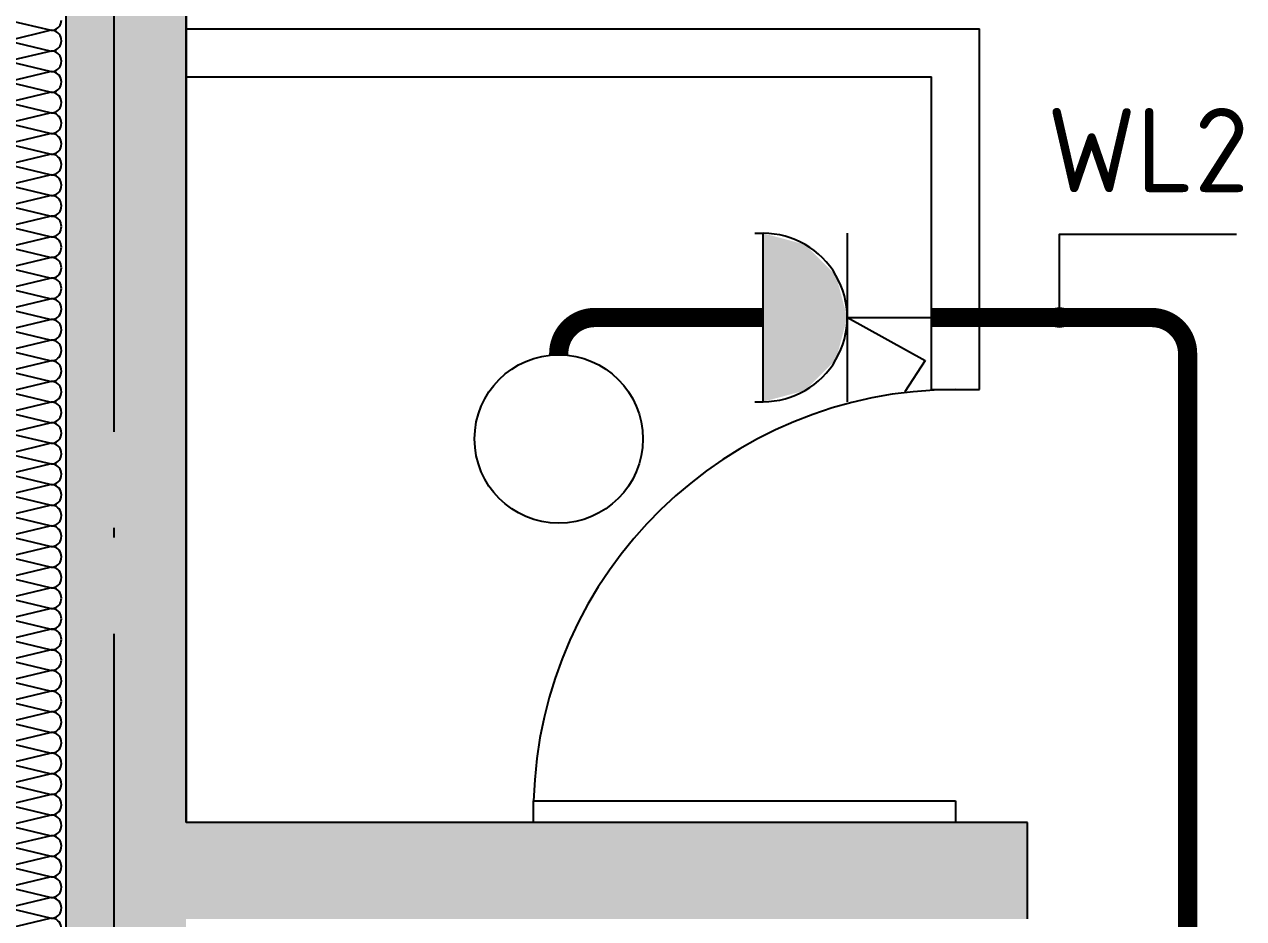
# Model space of a CAD drawing. Extents: x 1129508 to 1196731, y 2982646 to 3009272.
# Drawn here: x 1162982 to 1165518, y 2996114 to 2997972 of the extents above; entities that cross this region are included whole.
import ezdxf
from ezdxf.enums import TextEntityAlignment as Align

# ---------------------------------------------------------------- set-up
doc = ezdxf.new("R2010")
doc.units = 0
doc.header["$LTSCALE"] = 1000
doc.linetypes.add('DOTE', pattern=[2.42, 2, -0.2, 0.02, -0.2])
for name, color, linetype in [('COLUMN', 2, 'Continuous'), ('DIM-照明', 7, 'Continuous'), ('DOTE', 8, 'DOTE'), ('E-LINE', 83, 'Continuous'), ('EQUIP-插座', 3, 'Continuous'), ('EQUIP-照明', 3, 'Continuous'), ('PUB_HATCH', 8, 'Continuous'), ('WALL', 2, 'Continuous'), ('WINDOW', 4, 'Continuous'), ('WIRE-照明', 1, 'Continuous')]:
    doc.layers.add(name, color=color, linetype=linetype)
doc.styles.add('_TEL_DIM', font='SIMPLEX', dxfattribs={"width": 0.8, "height": 3.5, "bigfont": 'HZTXT'})
doc.styles.add('CADReader_TextStyle', font='tssdeng.shx', dxfattribs={"height": 0.2, "bigfont": 'gbcbig.shx'})
doc.styles.get("Standard").update_dxf_attribs({"font": 'simplex.shx', "bigfont": 'gbcbig.shx'})

# ---------------------------------------------------------------- blocks, each defined once
blk = doc.blocks.new('21325465')
at = {"layer": 'DOTE'}
blk.add_line((6303113.1, 288090.3), (6303113.1, 305116.2), dxfattribs=at)
blk = doc.blocks.new('SIPIN1-1-1')
at = {"layer": 'PUB_HATCH'}
h = blk.add_hatch(dxfattribs=at)
h.set_pattern_fill('钢筋混凝土', color=256, scale=50, style=0, pattern_type=2)
h.set_pattern_definition([(45, (0, 0), (-88.3883476, 88.3883476), []), (50, (0, 0), (358.63009, -31.376067), [37.5, -412.5]), (355, (0, 0), (-69.375667, 376.096067), [30, -330]), (100.4514, (29.9, -2.6), (289.25469, 344.71977), [31.870095, -350.571056]), (46.1842, (0, 100), (533.620524, -82.75951), [56.25, -618.75]), (96.6356, (44.47, 93.1), (467.33135, 487.05894), [47.80514, -525.8565]), (351.1842, (0, 100), (467.33097, 487.0593), [45, -495]), (21, (50, 75), (298.453526, -201.309445), [37.5, -412.5]), (326, (50, 75), (121.657666, 362.57502), [30, -330]), (71.4514, (74.87, 58.22), (420.111314, 161.26525), [31.870095, -350.571056]), (37.5, (0, 0), (6.0799277, 166.446927), [0, -326, 0, -335, 0, -331.25]), (7.5, (0, 0), (131.534769, 197.205856), [0, -191, 0, -318.5, 0, -126.25]), (-32.5, (-111.5, 0), (266.911218, -11.277436), [0, -125, 0, -390, 0, -517.5]), (-42.5, (-161.5, 0), (291.593085, 50.052491), [0, -162.5, 0, -259, 0, -367.5])])
h.paths.add_polyline_path([(-260272.7, 2626285.8), (-260472.7, 2626285.8), (-260472.7, 2623736.1), (-264072.7, 2623736.1), (-264072.7, 2627086.1), (-264272.7, 2627086.1), (-264272.7, 2625036.1), (-267022.7, 2625036.1), (-267022.7, 2628486.1), (-265272.7, 2628486.1), (-265272.7, 2628686.1), (-267022.7, 2628686.1), (-267022.7, 2630686.1), (-265272.7, 2630686.1), (-265272.7, 2630886.1), (-267022.7, 2630886.1), (-267022.7, 2633336.1), (-266572.7, 2633336.1), (-266572.7, 2633586.1), (-267272.7, 2633586.1), (-267272.7, 2624786.1), (-264322.7, 2624786.1), (-264322.7, 2623486.1), (-256422.7, 2623486.1), (-256422.7, 2624786.1), (-250722.7, 2624786.1), (-250722.7, 2623486.1), (-242822.7, 2623486.1), (-242822.7, 2624786.1), (-239872.7, 2624786.1), (-239872.7, 2633586.1), (-240572.7, 2633586.1), (-240572.7, 2633336.1), (-240122.7, 2633336.1), (-240122.7, 2630886.1), (-241872.7, 2630886.1), (-241872.7, 2630686.1), (-240122.7, 2630686.1), (-240122.7, 2628686.1), (-241872.7, 2628686.1), (-241872.7, 2628486.1), (-240122.7, 2628486.1), (-240122.7, 2625036.1), (-242872.7, 2625036.1), (-242872.7, 2627086.1), (-243072.7, 2627086.1), (-243072.7, 2623736.1), (-246672.7, 2623736.1), (-246672.7, 2626285.8), (-246872.7, 2626285.8), (-246872.7, 2623736.1), (-250472.7, 2623736.1), (-250472.7, 2627686.1), (-250672.7, 2627686.1), (-250672.7, 2625036.1), (-253472.7, 2625036.1), (-253472.7, 2628486.1), (-251672.7, 2628486.1), (-251672.7, 2628686.1), (-255472.7, 2628686.1), (-255472.7, 2628486.1), (-253672.7, 2628486.1), (-253672.7, 2625036.1), (-256472.7, 2625036.1), (-256472.7, 2627686.1), (-256672.7, 2627686.1), (-256672.7, 2623736.1), (-260272.7, 2623736.1)], flags=0)
at = {"layer": 'COLUMN'}
for points in [[(-267272.7, 2633586.1), (-267272.7, 2624786.1)], [(-267022.7, 2630886.1), (-267022.7, 2633336.1)], [(-265272.7, 2630886.1), (-267022.7, 2630886.1)], [(-265272.7, 2630686.1), (-265272.7, 2630886.1)]]:
    blk.add_lwpolyline(points, dxfattribs=at)
at = {"layer": 'E-LINE', "linetype": 'Continuous'}
for points in [[(-267392.4, 2632554.3), (-267303.2, 2632532.9), (-267392.4, 2632511.4), (-267303.2, 2632489.9), (-267392.4, 2632468.5), (-267303.2, 2632447), (-267392.4, 2632425.6), (-267303.2, 2632404.1), (-267392.4, 2632382.6), (-267303.2, 2632361.2), (-267392.4, 2632339.7), (-267303.2, 2632318.3), (-267392.4, 2632296.8), (-267303.2, 2632275.3), (-267392.4, 2632253.9), (-267303.2, 2632232.4), (-267392.4, 2632211), (-267303.2, 2632189.5), (-267392.4, 2632168.1), (-267303.2, 2632146.6), (-267392.4, 2632125.1), (-267303.2, 2632103.7), (-267392.4, 2632082.2), (-267303.2, 2632060.8), (-267392.4, 2632039.3), (-267303.2, 2632017.8), (-267392.4, 2631996.4), (-267303.2, 2631974.9), (-267392.4, 2631953.5), (-267303.2, 2631932), (-267392.4, 2631910.5), (-267303.2, 2631889.1), (-267392.4, 2631867.6), (-267303.2, 2631846.2), (-267392.4, 2631824.7), (-267303.2, 2631803.2), (-267392.4, 2631781.8), (-267303.2, 2631760.3), (-267392.4, 2631738.9), (-267303.2, 2631717.4), (-267392.4, 2631695.9), (-267303.2, 2631674.5), (-267392.4, 2631653), (-267303.2, 2631631.6), (-267392.4, 2631610.1), (-267303.2, 2631588.7), (-267392.4, 2631567.2), (-267303.2, 2631545.7), (-267392.4, 2631524.3), (-267303.2, 2631502.8), (-267392.4, 2631481.4), (-267303.2, 2631459.9), (-267392.4, 2631438.4), (-267303.2, 2631417), (-267392.4, 2631395.5), (-267303.2, 2631374.1), (-267392.4, 2631352.6), (-267303.2, 2631331.1), (-267392.4, 2631309.7), (-267303.2, 2631288.2), (-267392.4, 2631266.8), (-267303.2, 2631245.3), (-267392.4, 2631223.8), (-267303.2, 2631202.4), (-267392.4, 2631180.9), (-267303.2, 2631159.5), (-267392.4, 2631138), (-267303.2, 2631116.5), (-267392.4, 2631095.1), (-267303.2, 2631073.6), (-267392.4, 2631052.2), (-267303.2, 2631030.7), (-267392.4, 2631009.3), (-267303.2, 2630987.8), (-267392.4, 2630966.3), (-267303.2, 2630944.9), (-267392.4, 2630923.4), (-267303.2, 2630902), (-267392.4, 2630880.5), (-267303.2, 2630859), (-267392.4, 2630837.6), (-267303.2, 2630816.1), (-267392.4, 2630794.7), (-267303.2, 2630773.2), (-267392.4, 2630751.7), (-267303.2, 2630730.3), (-267392.4, 2630708.8), (-267303.2, 2630687.4), (-267392.4, 2630665.9)], [(-267303.2, 2632532.9), (-267299.5, 2632533.2), (-267295.9, 2632534.2), (-267292.5, 2632535.7), (-267289.5, 2632537.9), (-267286.8, 2632540.5), (-267284.7, 2632543.6), (-267283.1, 2632547), (-267282.2, 2632550.6), (-267281.8, 2632554.3)], [(-267281.8, 2632511.4), (-267282.2, 2632515.1), (-267283.1, 2632518.7), (-267284.7, 2632522.1), (-267286.8, 2632525.2), (-267289.5, 2632527.8), (-267292.5, 2632530), (-267295.9, 2632531.6), (-267299.5, 2632532.5), (-267303.2, 2632532.9)], [(-267303.2, 2632489.9), (-267299.5, 2632490.3), (-267295.9, 2632491.2), (-267292.5, 2632492.8), (-267289.5, 2632495), (-267286.8, 2632497.6), (-267284.7, 2632500.7), (-267283.1, 2632504.1), (-267282.2, 2632507.7), (-267281.8, 2632511.4)], [(-267281.8, 2632468.5), (-267282.2, 2632472.2), (-267283.1, 2632475.8), (-267284.7, 2632479.2), (-267286.8, 2632482.3), (-267289.5, 2632484.9), (-267292.5, 2632487.1), (-267295.9, 2632488.6), (-267299.5, 2632489.6), (-267303.2, 2632489.9)], [(-267303.2, 2632447), (-267299.5, 2632447.3), (-267295.9, 2632448.3), (-267292.5, 2632449.9), (-267289.5, 2632452), (-267286.8, 2632454.7), (-267284.7, 2632457.8), (-267283.1, 2632461.1), (-267282.2, 2632464.8), (-267281.8, 2632468.5)], [(-267281.8, 2632425.6), (-267282.2, 2632429.3), (-267283.1, 2632432.9), (-267284.7, 2632436.3), (-267286.8, 2632439.4), (-267289.5, 2632442), (-267292.5, 2632444.1), (-267295.9, 2632445.7), (-267299.5, 2632446.7), (-267303.2, 2632447)], [(-267303.2, 2632404.1), (-267299.5, 2632404.4), (-267295.9, 2632405.4), (-267292.5, 2632407), (-267289.5, 2632409.1), (-267286.8, 2632411.8), (-267284.7, 2632414.8), (-267283.1, 2632418.2), (-267282.2, 2632421.8), (-267281.8, 2632425.6)], [(-267281.8, 2632382.6), (-267282.2, 2632386.4), (-267283.1, 2632390), (-267284.7, 2632393.4), (-267286.8, 2632396.4), (-267289.5, 2632399.1), (-267292.5, 2632401.2), (-267295.9, 2632402.8), (-267299.5, 2632403.8), (-267303.2, 2632404.1)], [(-267303.2, 2632361.2), (-267299.5, 2632361.5), (-267295.9, 2632362.5), (-267292.5, 2632364.1), (-267289.5, 2632366.2), (-267286.8, 2632368.8), (-267284.7, 2632371.9), (-267283.1, 2632375.3), (-267282.2, 2632378.9), (-267281.8, 2632382.6)], [(-267281.8, 2632339.7), (-267282.2, 2632343.5), (-267283.1, 2632347.1), (-267284.7, 2632350.5), (-267286.8, 2632353.5), (-267289.5, 2632356.2), (-267292.5, 2632358.3), (-267295.9, 2632359.9), (-267299.5, 2632360.9), (-267303.2, 2632361.2)], [(-267303.2, 2632318.3), (-267299.5, 2632318.6), (-267295.9, 2632319.6), (-267292.5, 2632321.1), (-267289.5, 2632323.3), (-267286.8, 2632325.9), (-267284.7, 2632329), (-267283.1, 2632332.4), (-267282.2, 2632336), (-267281.8, 2632339.7)], [(-267281.8, 2632296.8), (-267282.2, 2632300.5), (-267283.1, 2632304.1), (-267284.7, 2632307.5), (-267286.8, 2632310.6), (-267289.5, 2632313.2), (-267292.5, 2632315.4), (-267295.9, 2632317), (-267299.5, 2632317.9), (-267303.2, 2632318.3)], [(-267303.2, 2632275.3), (-267299.5, 2632275.7), (-267295.9, 2632276.6), (-267292.5, 2632278.2), (-267289.5, 2632280.4), (-267286.8, 2632283), (-267284.7, 2632286.1), (-267283.1, 2632289.5), (-267282.2, 2632293.1), (-267281.8, 2632296.8)], [(-267281.8, 2632253.9), (-267282.2, 2632257.6), (-267283.1, 2632261.2), (-267284.7, 2632264.6), (-267286.8, 2632267.7), (-267289.5, 2632270.3), (-267292.5, 2632272.5), (-267295.9, 2632274.1), (-267299.5, 2632275), (-267303.2, 2632275.3)], [(-267303.2, 2632232.4), (-267299.5, 2632232.8), (-267295.9, 2632233.7), (-267292.5, 2632235.3), (-267289.5, 2632237.4), (-267286.8, 2632240.1), (-267284.7, 2632243.2), (-267283.1, 2632246.5), (-267282.2, 2632250.2), (-267281.8, 2632253.9)], [(-267281.8, 2632211), (-267282.2, 2632214.7), (-267283.1, 2632218.3), (-267284.7, 2632221.7), (-267286.8, 2632224.8), (-267289.5, 2632227.4), (-267292.5, 2632229.6), (-267295.9, 2632231.1), (-267299.5, 2632232.1), (-267303.2, 2632232.4)], [(-267303.2, 2632189.5), (-267299.5, 2632189.8), (-267295.9, 2632190.8), (-267292.5, 2632192.4), (-267289.5, 2632194.5), (-267286.8, 2632197.2), (-267284.7, 2632200.2), (-267283.1, 2632203.6), (-267282.2, 2632207.2), (-267281.8, 2632211)], [(-267281.8, 2632168.1), (-267282.2, 2632171.8), (-267283.1, 2632175.4), (-267284.7, 2632178.8), (-267286.8, 2632181.8), (-267289.5, 2632184.5), (-267292.5, 2632186.6), (-267295.9, 2632188.2), (-267299.5, 2632189.2), (-267303.2, 2632189.5)], [(-267303.2, 2632146.6), (-267299.5, 2632146.9), (-267295.9, 2632147.9), (-267292.5, 2632149.5), (-267289.5, 2632151.6), (-267286.8, 2632154.3), (-267284.7, 2632157.3), (-267283.1, 2632160.7), (-267282.2, 2632164.3), (-267281.8, 2632168.1)], [(-267281.8, 2632125.1), (-267282.2, 2632128.9), (-267283.1, 2632132.5), (-267284.7, 2632135.9), (-267286.8, 2632138.9), (-267289.5, 2632141.6), (-267292.5, 2632143.7), (-267295.9, 2632145.3), (-267299.5, 2632146.3), (-267303.2, 2632146.6)], [(-267303.2, 2632103.7), (-267299.5, 2632104), (-267295.9, 2632105), (-267292.5, 2632106.5), (-267289.5, 2632108.7), (-267286.8, 2632111.3), (-267284.7, 2632114.4), (-267283.1, 2632117.8), (-267282.2, 2632121.4), (-267281.8, 2632125.1)], [(-267281.8, 2632082.2), (-267282.2, 2632085.9), (-267283.1, 2632089.6), (-267284.7, 2632092.9), (-267286.8, 2632096), (-267289.5, 2632098.7), (-267292.5, 2632100.8), (-267295.9, 2632102.4), (-267299.5, 2632103.3), (-267303.2, 2632103.7)], [(-267303.2, 2632060.8), (-267299.5, 2632061.1), (-267295.9, 2632062), (-267292.5, 2632063.6), (-267289.5, 2632065.8), (-267286.8, 2632068.4), (-267284.7, 2632071.5), (-267283.1, 2632074.9), (-267282.2, 2632078.5), (-267281.8, 2632082.2)], [(-267281.8, 2632039.3), (-267282.2, 2632043), (-267283.1, 2632046.6), (-267284.7, 2632050), (-267286.8, 2632053.1), (-267289.5, 2632055.7), (-267292.5, 2632057.9), (-267295.9, 2632059.5), (-267299.5, 2632060.4), (-267303.2, 2632060.8)], [(-267303.2, 2632017.8), (-267299.5, 2632018.2), (-267295.9, 2632019.1), (-267292.5, 2632020.7), (-267289.5, 2632022.9), (-267286.8, 2632025.5), (-267284.7, 2632028.6), (-267283.1, 2632032), (-267282.2, 2632035.6), (-267281.8, 2632039.3)], [(-267281.8, 2631996.4), (-267282.2, 2632000.1), (-267283.1, 2632003.7), (-267284.7, 2632007.1), (-267286.8, 2632010.2), (-267289.5, 2632012.8), (-267292.5, 2632015), (-267295.9, 2632016.5), (-267299.5, 2632017.5), (-267303.2, 2632017.8)], [(-267303.2, 2631974.9), (-267299.5, 2631975.2), (-267295.9, 2631976.2), (-267292.5, 2631977.8), (-267289.5, 2631979.9), (-267286.8, 2631982.6), (-267284.7, 2631985.6), (-267283.1, 2631989), (-267282.2, 2631992.7), (-267281.8, 2631996.4)], [(-267281.8, 2631953.5), (-267282.2, 2631957.2), (-267283.1, 2631960.8), (-267284.7, 2631964.2), (-267286.8, 2631967.3), (-267289.5, 2631969.9), (-267292.5, 2631972), (-267295.9, 2631973.6), (-267299.5, 2631974.6), (-267303.2, 2631974.9)], [(-267303.2, 2631932), (-267299.5, 2631932.3), (-267295.9, 2631933.3), (-267292.5, 2631934.9), (-267289.5, 2631937), (-267286.8, 2631939.7), (-267284.7, 2631942.7), (-267283.1, 2631946.1), (-267282.2, 2631949.7), (-267281.8, 2631953.5)], [(-267281.8, 2631910.5), (-267282.2, 2631914.3), (-267283.1, 2631917.9), (-267284.7, 2631921.3), (-267286.8, 2631924.3), (-267289.5, 2631927), (-267292.5, 2631929.1), (-267295.9, 2631930.7), (-267299.5, 2631931.7), (-267303.2, 2631932)], [(-267303.2, 2631889.1), (-267299.5, 2631889.4), (-267295.9, 2631890.4), (-267292.5, 2631892), (-267289.5, 2631894.1), (-267286.8, 2631896.7), (-267284.7, 2631899.8), (-267283.1, 2631903.2), (-267282.2, 2631906.8), (-267281.8, 2631910.5)], [(-267281.8, 2631867.6), (-267282.2, 2631871.3), (-267283.1, 2631875), (-267284.7, 2631878.4), (-267286.8, 2631881.4), (-267289.5, 2631884.1), (-267292.5, 2631886.2), (-267295.9, 2631887.8), (-267299.5, 2631888.8), (-267303.2, 2631889.1)], [(-267303.2, 2631846.2), (-267299.5, 2631846.5), (-267295.9, 2631847.5), (-267292.5, 2631849), (-267289.5, 2631851.2), (-267286.8, 2631853.8), (-267284.7, 2631856.9), (-267283.1, 2631860.3), (-267282.2, 2631863.9), (-267281.8, 2631867.6)], [(-267281.8, 2631824.7), (-267282.2, 2631828.4), (-267283.1, 2631832), (-267284.7, 2631835.4), (-267286.8, 2631838.5), (-267289.5, 2631841.1), (-267292.5, 2631843.3), (-267295.9, 2631844.9), (-267299.5, 2631845.8), (-267303.2, 2631846.2)], [(-267303.2, 2631803.2), (-267299.5, 2631803.6), (-267295.9, 2631804.5), (-267292.5, 2631806.1), (-267289.5, 2631808.3), (-267286.8, 2631810.9), (-267284.7, 2631814), (-267283.1, 2631817.4), (-267282.2, 2631821), (-267281.8, 2631824.7)], [(-267281.8, 2631781.8), (-267282.2, 2631785.5), (-267283.1, 2631789.1), (-267284.7, 2631792.5), (-267286.8, 2631795.6), (-267289.5, 2631798.2), (-267292.5, 2631800.4), (-267295.9, 2631801.9), (-267299.5, 2631802.9), (-267303.2, 2631803.2)], [(-267303.2, 2631760.3), (-267299.5, 2631760.7), (-267295.9, 2631761.6), (-267292.5, 2631763.2), (-267289.5, 2631765.3), (-267286.8, 2631768), (-267284.7, 2631771.1), (-267283.1, 2631774.4), (-267282.2, 2631778.1), (-267281.8, 2631781.8)], [(-267281.8, 2631738.9), (-267282.2, 2631742.6), (-267283.1, 2631746.2), (-267284.7, 2631749.6), (-267286.8, 2631752.7), (-267289.5, 2631755.3), (-267292.5, 2631757.5), (-267295.9, 2631759), (-267299.5, 2631760), (-267303.2, 2631760.3)], [(-267303.2, 2631717.4), (-267299.5, 2631717.7), (-267295.9, 2631718.7), (-267292.5, 2631720.3), (-267289.5, 2631722.4), (-267286.8, 2631725.1), (-267284.7, 2631728.1), (-267283.1, 2631731.5), (-267282.2, 2631735.1), (-267281.8, 2631738.9)], [(-267281.8, 2631695.9), (-267282.2, 2631699.7), (-267283.1, 2631703.3), (-267284.7, 2631706.7), (-267286.8, 2631709.7), (-267289.5, 2631712.4), (-267292.5, 2631714.5), (-267295.9, 2631716.1), (-267299.5, 2631717.1), (-267303.2, 2631717.4)], [(-267303.2, 2631674.5), (-267299.5, 2631674.8), (-267295.9, 2631675.8), (-267292.5, 2631677.4), (-267289.5, 2631679.5), (-267286.8, 2631682.2), (-267284.7, 2631685.2), (-267283.1, 2631688.6), (-267282.2, 2631692.2), (-267281.8, 2631695.9)], [(-267281.8, 2631653), (-267282.2, 2631656.8), (-267283.1, 2631660.4), (-267284.7, 2631663.8), (-267286.8, 2631666.8), (-267289.5, 2631669.5), (-267292.5, 2631671.6), (-267295.9, 2631673.2), (-267299.5, 2631674.2), (-267303.2, 2631674.5)], [(-267303.2, 2631631.6), (-267299.5, 2631631.9), (-267295.9, 2631632.9), (-267292.5, 2631634.4), (-267289.5, 2631636.6), (-267286.8, 2631639.2), (-267284.7, 2631642.3), (-267283.1, 2631645.7), (-267282.2, 2631649.3), (-267281.8, 2631653)], [(-267281.8, 2631610.1), (-267282.2, 2631613.8), (-267283.1, 2631617.5), (-267284.7, 2631620.8), (-267286.8, 2631623.9), (-267289.5, 2631626.5), (-267292.5, 2631628.7), (-267295.9, 2631630.3), (-267299.5, 2631631.2), (-267303.2, 2631631.6)], [(-267303.2, 2631588.7), (-267299.5, 2631589), (-267295.9, 2631589.9), (-267292.5, 2631591.5), (-267289.5, 2631593.7), (-267286.8, 2631596.3), (-267284.7, 2631599.4), (-267283.1, 2631602.8), (-267282.2, 2631606.4), (-267281.8, 2631610.1)], [(-267281.8, 2631567.2), (-267282.2, 2631570.9), (-267283.1, 2631574.5), (-267284.7, 2631577.9), (-267286.8, 2631581), (-267289.5, 2631583.6), (-267292.5, 2631585.8), (-267295.9, 2631587.4), (-267299.5, 2631588.3), (-267303.2, 2631588.7)], [(-267303.2, 2631545.7), (-267299.5, 2631546.1), (-267295.9, 2631547), (-267292.5, 2631548.6), (-267289.5, 2631550.8), (-267286.8, 2631553.4), (-267284.7, 2631556.5), (-267283.1, 2631559.9), (-267282.2, 2631563.5), (-267281.8, 2631567.2)], [(-267281.8, 2631524.3), (-267282.2, 2631528), (-267283.1, 2631531.6), (-267284.7, 2631535), (-267286.8, 2631538.1), (-267289.5, 2631540.7), (-267292.5, 2631542.9), (-267295.9, 2631544.4), (-267299.5, 2631545.4), (-267303.2, 2631545.7)], [(-267303.2, 2631502.8), (-267299.5, 2631503.1), (-267295.9, 2631504.1), (-267292.5, 2631505.7), (-267289.5, 2631507.8), (-267286.8, 2631510.5), (-267284.7, 2631513.5), (-267283.1, 2631516.9), (-267282.2, 2631520.5), (-267281.8, 2631524.3)], [(-267281.8, 2631481.4), (-267282.2, 2631485.1), (-267283.1, 2631488.7), (-267284.7, 2631492.1), (-267286.8, 2631495.1), (-267289.5, 2631497.8), (-267292.5, 2631499.9), (-267295.9, 2631501.5), (-267299.5, 2631502.5), (-267303.2, 2631502.8)], [(-267303.2, 2631459.9), (-267299.5, 2631460.2), (-267295.9, 2631461.2), (-267292.5, 2631462.8), (-267289.5, 2631464.9), (-267286.8, 2631467.6), (-267284.7, 2631470.6), (-267283.1, 2631474), (-267282.2, 2631477.6), (-267281.8, 2631481.4)], [(-267281.8, 2631438.4), (-267282.2, 2631442.2), (-267283.1, 2631445.8), (-267284.7, 2631449.2), (-267286.8, 2631452.2), (-267289.5, 2631454.9), (-267292.5, 2631457), (-267295.9, 2631458.6), (-267299.5, 2631459.6), (-267303.2, 2631459.9)], [(-267303.2, 2631417), (-267299.5, 2631417.3), (-267295.9, 2631418.3), (-267292.5, 2631419.9), (-267289.5, 2631422), (-267286.8, 2631424.6), (-267284.7, 2631427.7), (-267283.1, 2631431.1), (-267282.2, 2631434.7), (-267281.8, 2631438.4)], [(-267281.8, 2631395.5), (-267282.2, 2631399.2), (-267283.1, 2631402.9), (-267284.7, 2631406.2), (-267286.8, 2631409.3), (-267289.5, 2631412), (-267292.5, 2631414.1), (-267295.9, 2631415.7), (-267299.5, 2631416.7), (-267303.2, 2631417)], [(-267303.2, 2631374.1), (-267299.5, 2631374.4), (-267295.9, 2631375.4), (-267292.5, 2631376.9), (-267289.5, 2631379.1), (-267286.8, 2631381.7), (-267284.7, 2631384.8), (-267283.1, 2631388.2), (-267282.2, 2631391.8), (-267281.8, 2631395.5)], [(-267281.8, 2631352.6), (-267282.2, 2631356.3), (-267283.1, 2631359.9), (-267284.7, 2631363.3), (-267286.8, 2631366.4), (-267289.5, 2631369), (-267292.5, 2631371.2), (-267295.9, 2631372.8), (-267299.5, 2631373.7), (-267303.2, 2631374.1)], [(-267303.2, 2631331.1), (-267299.5, 2631331.5), (-267295.9, 2631332.4), (-267292.5, 2631334), (-267289.5, 2631336.2), (-267286.8, 2631338.8), (-267284.7, 2631341.9), (-267283.1, 2631345.3), (-267282.2, 2631348.9), (-267281.8, 2631352.6)], [(-267281.8, 2631309.7), (-267282.2, 2631313.4), (-267283.1, 2631317), (-267284.7, 2631320.4), (-267286.8, 2631323.5), (-267289.5, 2631326.1), (-267292.5, 2631328.3), (-267295.9, 2631329.8), (-267299.5, 2631330.8), (-267303.2, 2631331.1)], [(-267303.2, 2631288.2), (-267299.5, 2631288.5), (-267295.9, 2631289.5), (-267292.5, 2631291.1), (-267289.5, 2631293.2), (-267286.8, 2631295.9), (-267284.7, 2631299), (-267283.1, 2631302.3), (-267282.2, 2631306), (-267281.8, 2631309.7)], [(-267281.8, 2631266.8), (-267282.2, 2631270.5), (-267283.1, 2631274.1), (-267284.7, 2631277.5), (-267286.8, 2631280.6), (-267289.5, 2631283.2), (-267292.5, 2631285.3), (-267295.9, 2631286.9), (-267299.5, 2631287.9), (-267303.2, 2631288.2)], [(-267303.2, 2631245.3), (-267299.5, 2631245.6), (-267295.9, 2631246.6), (-267292.5, 2631248.2), (-267289.5, 2631250.3), (-267286.8, 2631253), (-267284.7, 2631256), (-267283.1, 2631259.4), (-267282.2, 2631263), (-267281.8, 2631266.8)], [(-267281.8, 2631223.8), (-267282.2, 2631227.6), (-267283.1, 2631231.2), (-267284.7, 2631234.6), (-267286.8, 2631237.6), (-267289.5, 2631240.3), (-267292.5, 2631242.4), (-267295.9, 2631244), (-267299.5, 2631245), (-267303.2, 2631245.3)], [(-267303.2, 2631202.4), (-267299.5, 2631202.7), (-267295.9, 2631203.7), (-267292.5, 2631205.3), (-267289.5, 2631207.4), (-267286.8, 2631210.1), (-267284.7, 2631213.1), (-267283.1, 2631216.5), (-267282.2, 2631220.1), (-267281.8, 2631223.8)], [(-267281.8, 2631180.9), (-267282.2, 2631184.7), (-267283.1, 2631188.3), (-267284.7, 2631191.7), (-267286.8, 2631194.7), (-267289.5, 2631197.4), (-267292.5, 2631199.5), (-267295.9, 2631201.1), (-267299.5, 2631202.1), (-267303.2, 2631202.4)], [(-267303.2, 2631159.5), (-267299.5, 2631159.8), (-267295.9, 2631160.8), (-267292.5, 2631162.3), (-267289.5, 2631164.5), (-267286.8, 2631167.1), (-267284.7, 2631170.2), (-267283.1, 2631173.6), (-267282.2, 2631177.2), (-267281.8, 2631180.9)], [(-267281.8, 2631138), (-267282.2, 2631141.7), (-267283.1, 2631145.3), (-267284.7, 2631148.7), (-267286.8, 2631151.8), (-267289.5, 2631154.4), (-267292.5, 2631156.6), (-267295.9, 2631158.2), (-267299.5, 2631159.1), (-267303.2, 2631159.5)], [(-267303.2, 2631116.5), (-267299.5, 2631116.9), (-267295.9, 2631117.8), (-267292.5, 2631119.4), (-267289.5, 2631121.6), (-267286.8, 2631124.2), (-267284.7, 2631127.3), (-267283.1, 2631130.7), (-267282.2, 2631134.3), (-267281.8, 2631138)], [(-267281.8, 2631095.1), (-267282.2, 2631098.8), (-267283.1, 2631102.4), (-267284.7, 2631105.8), (-267286.8, 2631108.9), (-267289.5, 2631111.5), (-267292.5, 2631113.7), (-267295.9, 2631115.3), (-267299.5, 2631116.2), (-267303.2, 2631116.5)], [(-267303.2, 2631073.6), (-267299.5, 2631074), (-267295.9, 2631074.9), (-267292.5, 2631076.5), (-267289.5, 2631078.7), (-267286.8, 2631081.3), (-267284.7, 2631084.4), (-267283.1, 2631087.7), (-267282.2, 2631091.4), (-267281.8, 2631095.1)], [(-267281.8, 2631052.2), (-267282.2, 2631055.9), (-267283.1, 2631059.5), (-267284.7, 2631062.9), (-267286.8, 2631066), (-267289.5, 2631068.6), (-267292.5, 2631070.8), (-267295.9, 2631072.3), (-267299.5, 2631073.3), (-267303.2, 2631073.6)], [(-267303.2, 2631030.7), (-267299.5, 2631031), (-267295.9, 2631032), (-267292.5, 2631033.6), (-267289.5, 2631035.7), (-267286.8, 2631038.4), (-267284.7, 2631041.4), (-267283.1, 2631044.8), (-267282.2, 2631048.4), (-267281.8, 2631052.2)], [(-267281.8, 2631009.3), (-267282.2, 2631013), (-267283.1, 2631016.6), (-267284.7, 2631020), (-267286.8, 2631023), (-267289.5, 2631025.7), (-267292.5, 2631027.8), (-267295.9, 2631029.4), (-267299.5, 2631030.4), (-267303.2, 2631030.7)], [(-267303.2, 2630987.8), (-267299.5, 2630988.1), (-267295.9, 2630989.1), (-267292.5, 2630990.7), (-267289.5, 2630992.8), (-267286.8, 2630995.5), (-267284.7, 2630998.5), (-267283.1, 2631001.9), (-267282.2, 2631005.5), (-267281.8, 2631009.3)], [(-267281.8, 2630966.3), (-267282.2, 2630970.1), (-267283.1, 2630973.7), (-267284.7, 2630977.1), (-267286.8, 2630980.1), (-267289.5, 2630982.8), (-267292.5, 2630984.9), (-267295.9, 2630986.5), (-267299.5, 2630987.5), (-267303.2, 2630987.8)], [(-267303.2, 2630944.9), (-267299.5, 2630945.2), (-267295.9, 2630946.2), (-267292.5, 2630947.7), (-267289.5, 2630949.9), (-267286.8, 2630952.5), (-267284.7, 2630955.6), (-267283.1, 2630959), (-267282.2, 2630962.6), (-267281.8, 2630966.3)], [(-267281.8, 2630923.4), (-267282.2, 2630927.1), (-267283.1, 2630930.8), (-267284.7, 2630934.1), (-267286.8, 2630937.2), (-267289.5, 2630939.9), (-267292.5, 2630942), (-267295.9, 2630943.6), (-267299.5, 2630944.5), (-267303.2, 2630944.9)], [(-267303.2, 2630902), (-267299.5, 2630902.3), (-267295.9, 2630903.3), (-267292.5, 2630904.8), (-267289.5, 2630907), (-267286.8, 2630909.6), (-267284.7, 2630912.7), (-267283.1, 2630916.1), (-267282.2, 2630919.7), (-267281.8, 2630923.4)], [(-267281.8, 2630880.5), (-267282.2, 2630884.2), (-267283.1, 2630887.8), (-267284.7, 2630891.2), (-267286.8, 2630894.3), (-267289.5, 2630896.9), (-267292.5, 2630899.1), (-267295.9, 2630900.7), (-267299.5, 2630901.6), (-267303.2, 2630902)], [(-267303.2, 2630859), (-267299.5, 2630859.4), (-267295.9, 2630860.3), (-267292.5, 2630861.9), (-267289.5, 2630864.1), (-267286.8, 2630866.7), (-267284.7, 2630869.8), (-267283.1, 2630873.2), (-267282.2, 2630876.8), (-267281.8, 2630880.5)], [(-267281.8, 2630837.6), (-267282.2, 2630841.3), (-267283.1, 2630844.9), (-267284.7, 2630848.3), (-267286.8, 2630851.4), (-267289.5, 2630854), (-267292.5, 2630856.2), (-267295.9, 2630857.7), (-267299.5, 2630858.7), (-267303.2, 2630859)], [(-267303.2, 2630816.1), (-267299.5, 2630816.4), (-267295.9, 2630817.4), (-267292.5, 2630819), (-267289.5, 2630821.1), (-267286.8, 2630823.8), (-267284.7, 2630826.8), (-267283.1, 2630830.2), (-267282.2, 2630833.9), (-267281.8, 2630837.6)], [(-267281.8, 2630794.7), (-267282.2, 2630798.4), (-267283.1, 2630802), (-267284.7, 2630805.4), (-267286.8, 2630808.5), (-267289.5, 2630811.1), (-267292.5, 2630813.2), (-267295.9, 2630814.8), (-267299.5, 2630815.8), (-267303.2, 2630816.1)], [(-267303.2, 2630773.2), (-267299.5, 2630773.5), (-267295.9, 2630774.5), (-267292.5, 2630776.1), (-267289.5, 2630778.2), (-267286.8, 2630780.9), (-267284.7, 2630783.9), (-267283.1, 2630787.3), (-267282.2, 2630790.9), (-267281.8, 2630794.7)], [(-267281.8, 2630751.7), (-267282.2, 2630755.5), (-267283.1, 2630759.1), (-267284.7, 2630762.5), (-267286.8, 2630765.5), (-267289.5, 2630768.2), (-267292.5, 2630770.3), (-267295.9, 2630771.9), (-267299.5, 2630772.9), (-267303.2, 2630773.2)], [(-267303.2, 2630730.3), (-267299.5, 2630730.6), (-267295.9, 2630731.6), (-267292.5, 2630733.2), (-267289.5, 2630735.3), (-267286.8, 2630737.9), (-267284.7, 2630741), (-267283.1, 2630744.4), (-267282.2, 2630748), (-267281.8, 2630751.7)], [(-267281.8, 2630708.8), (-267282.2, 2630712.5), (-267283.1, 2630716.2), (-267284.7, 2630719.6), (-267286.8, 2630722.6), (-267289.5, 2630725.3), (-267292.5, 2630727.4), (-267295.9, 2630729), (-267299.5, 2630730), (-267303.2, 2630730.3)], [(-267303.2, 2630687.4), (-267299.5, 2630687.7), (-267295.9, 2630688.7), (-267292.5, 2630690.2), (-267289.5, 2630692.4), (-267286.8, 2630695), (-267284.7, 2630698.1), (-267283.1, 2630701.5), (-267282.2, 2630705.1), (-267281.8, 2630708.8)], [(-267281.8, 2630665.9), (-267282.2, 2630669.6), (-267283.1, 2630673.2), (-267284.7, 2630676.6), (-267286.8, 2630679.7), (-267289.5, 2630682.3), (-267292.5, 2630684.5), (-267295.9, 2630686.1), (-267299.5, 2630687), (-267303.2, 2630687.4)]]:
    blk.add_lwpolyline(points, dxfattribs=at)
at = {"layer": 'WALL'}
for points in [[(-267022.7, 2633336.1), (-267022.7, 2632436.2)], [(-267022.7, 2632436.2), (-267022.7, 2632436.2)], [(-267022.7, 2632436.2), (-267022.7, 2630886.1)], [(-267022.7, 2632436.2), (-267022.7, 2632436.2)], [(-265472.7, 2630886.1), (-267022.7, 2630886.1)]]:
    blk.add_lwpolyline(points, dxfattribs=at)
at = {"layer": 'WALL', "color": 30}
for points in [[(-267022.7, 2632536.2), (-265372.7, 2632536.2)], [(-265372.7, 2631786.1), (-265372.7, 2632536.2)], [(-267022.7, 2632436.2), (-265472.7, 2632436.2)], [(-265472.7, 2631786.1), (-265472.7, 2632436.2)], [(-265472.7, 2631786.1), (-265372.7, 2631786.1)]]:
    blk.add_lwpolyline(points, dxfattribs=at)
at = {"layer": 'WINDOW', "linetype": 'Continuous'}
blk.add_lwpolyline([(-265422.7, 2630931.1), (-265422.7, 2630886.1), (-266300.2, 2630886.1), (-266300.2, 2630931.1), (-265422.7, 2630931.1)], dxfattribs=at)
blk.add_arc((-265422.7, 2630908.6), 877.5, 90, 178.5307, dxfattribs=at)
at = {"layer": 'DOTE'}
blk.add_blockref('21325465', (-6570285.7, 2333928.3), dxfattribs=at)
blk = doc.blocks.new('$equip$00001147')
blk.add_circle((0, 0), 0.5)
at = {"flags": 9}
blk.add_attdef('A', (0, 0), '', height=0.00002, dxfattribs=at)
blk = doc.blocks.new('$equip_U$00000132(PC-202208021735)')
for p, q in [((-0.5, 1.05), (-0.5, 1)), ((0.5, 1.05), (0.5, 1)), ((-0.5, 1), (0.5, 1)), ((0.5, 0.5), (-0.5, 0.5)), ((0, 0.4995), (-0.2551, 0.0369)), ((0, 0.5), (0, 0)), ((-0.2551, 0.0369), (-0.4414, 0.1579))]:
    blk.add_line(p, q)
blk.add_arc((0, 1), 0.5, 180, 0)
for points in [[(0.433, 0.75), (-0.433, 0.75), (0.5, 1), (-0.5, 1)], [(0.25, 0.567), (-0.25, 0.567), (0.433, 0.75), (-0.433, 0.75)], [(0, 0.5), (0, 0.5), (0.25, 0.567), (-0.25, 0.567)]]:
    blk.add_solid(points)
at = {"color": 7, "style": '_TEL_DIM', "flags": 1}
for tag in ['REMARK', 'A']:
    blk.add_attdef(tag, text='', height=0.0000286, dxfattribs=at).set_placement((0, 0), align=Align.MIDDLE_CENTER)

msp = doc.modelspace()

# ---------------------------------------------------------------- linework, layer by layer
at = {"layer": 'DIM-照明', "linetype": 'Continuous'}
msp.add_lwpolyline([(1165134.8, 2997363.2), (1165134.8, 2997536.2), (1165502.6, 2997536.2)], dxfattribs=at)
msp.add_circle((1165134.8, 2997363.2), 20, dxfattribs=at)
at = {"layer": 'WIRE-照明', "const_width": 40}
for points in [[(1164518.4, 2997363.2), (1164168.4, 2997363.2, 0.414214), (1164093.4, 2997288.2), (1164093.4, 2997285.8)], [(1164868.4, 2997363.2), (1165326.2, 2997363.2, -0.414214), (1165401.2, 2997288.2), (1165401.2, 2995211.3)]]:
    msp.add_lwpolyline(points, format="xyb", dxfattribs=at)

# ---------------------------------------------------------------- block references
msp.add_blockref('SIPIN1-1-1', (1430341.1, 365427.2))
at = {"layer": 'EQUIP-插座', "xscale": 350, "yscale": 350, "zscale": 350, "rotation": 89.99999999980136}
msp.add_blockref('$equip_U$00000132(PC-202208021735)', (1164868.4, 2997363.2), dxfattribs=at)
at = {"layer": 'EQUIP-照明', "xscale": 350, "yscale": 350, "zscale": 350}
msp.add_blockref('$equip$00001147', (1164093.4, 2997110.8), dxfattribs=at)

# ---------------------------------------------------------------- texts
at = {"layer": 'DIM-照明', "style": 'CADReader_TextStyle'}
msp.add_text('WL2', height=175, dxfattribs=at).set_placement((1165318.7, 2997798.7), align=Align.TOP_CENTER)

doc.saveas('drawing.dxf')
